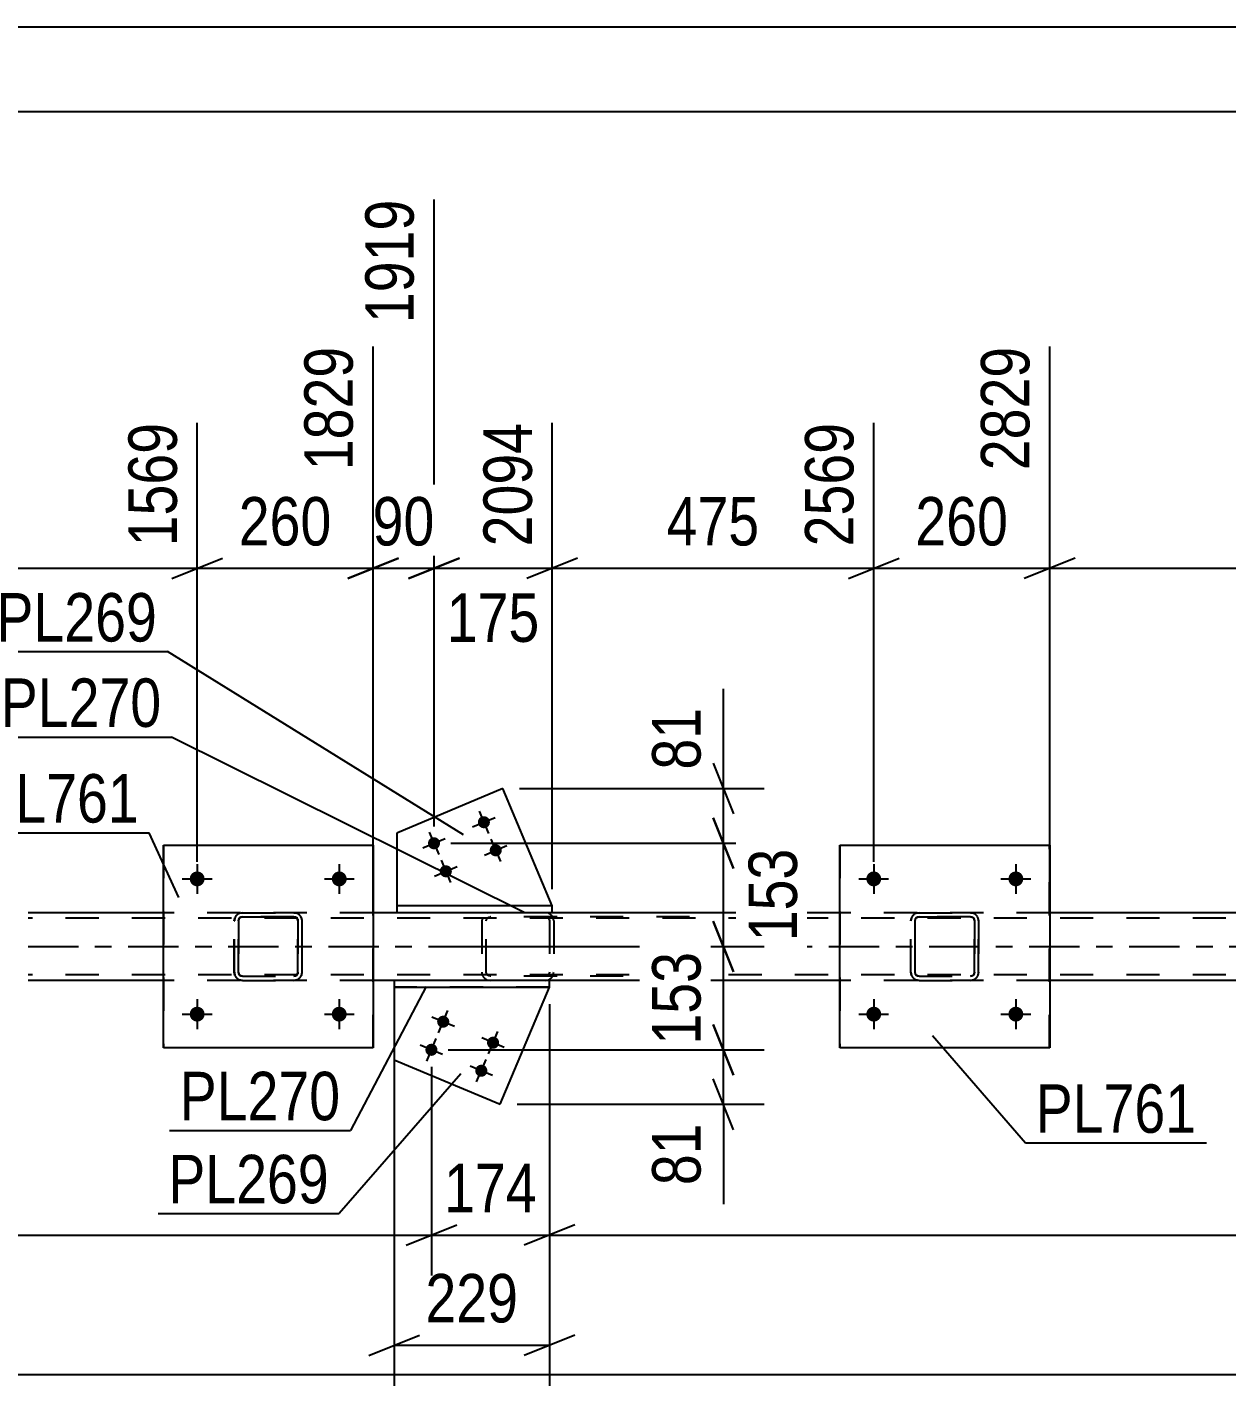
# Model space of a CAD drawing. Header units: millimetres. Extents: x 0 to 841, y 0 to 594.
# Drawn here: x 113.8 to 184.8, y 513.6 to 594 of the extents above; entities that cross this region are included whole.
import ezdxf

# ---------------------------------------------------------------- set-up
doc = ezdxf.new("R2010")
doc.units = ezdxf.units.MM
doc.linetypes.add('DXK_LINE_DOT2', pattern=[3.9198, 1.9599, -1.9599])
doc.linetypes.add('DXK_LINE_DOT3', pattern=[5.9187, 2.979, -0.9799, 0.9799, -0.9799])
doc.styles.add('Arial Narrow', font='ARIALN.TTF', dxfattribs={"height": 0.2})

# ---------------------------------------------------------------- blocks, each defined once
blk = doc.blocks.new('Unknown-317306913-1117')
at = {"color": 5, "linetype": 'Continuous'}
for p, q in [((841, 594), (0, 594)), ((836, 589), (5, 589))]:
    blk.add_line(p, q, dxfattribs=at)
blk = doc.blocks.new('Part-317306913-1441 - 1234')
at = {"color": 2, "linetype": 'Continuous'}
for p, q in [((161.883, 545.626), (161.882, 545.626)), ((161.883, 533.626), (161.883, 545.626)), ((161.883, 545.626), (174.283, 545.626)), ((174.283, 545.626), (174.283, 533.626)), ((161.882, 533.626), (161.883, 533.626)), ((174.283, 533.626), (161.883, 533.626))]:
    blk.add_line(p, q, dxfattribs=at)
at = {"color": 7, "linetype": 'DXK_LINE_DOT2'}
for p, q in [((161.882, 545.626), (161.882, 533.626)), ((161.883, 545.626), (161.882, 545.626)), ((174.282, 533.626), (174.282, 545.626)), ((161.883, 533.626), (161.882, 533.626))]:
    blk.add_line(p, q, dxfattribs=at)
blk = doc.blocks.new('Part-317306913-1436 - 1234')
at = {"color": 7, "linetype": 'DXK_LINE_DOT2'}
for p, q in [((166.374, 541.591), (166.558, 541.627)), ((166.562, 541.626), (166.379, 541.59)), ((166.562, 541.626), (166.558, 541.627)), ((166.558, 541.627), (169.598, 541.627)), ((166.562, 541.626), (169.602, 541.626)), ((169.598, 541.627), (169.602, 541.626)), ((169.598, 541.627), (169.781, 541.591)), ((169.786, 541.59), (169.602, 541.626)), ((166.078, 541.147), (166.114, 541.331)), ((166.078, 541.147), (166.082, 541.146)), ((166.078, 538.107), (166.078, 541.147)), ((166.119, 541.33), (166.082, 541.146)), ((166.082, 538.106), (166.082, 541.146)), ((166.336, 541.239), (166.318, 541.147)), ((166.322, 541.146), (166.318, 541.147)), ((166.318, 541.147), (166.318, 538.107)), ((166.322, 541.146), (166.341, 541.238)), ((166.322, 538.106), (166.322, 541.146)), ((166.388, 541.317), (166.336, 541.239)), ((166.341, 541.238), (166.393, 541.316)), ((166.466, 541.369), (166.388, 541.317)), ((166.393, 541.316), (166.471, 541.368)), ((166.558, 541.387), (166.466, 541.369)), ((166.471, 541.368), (166.562, 541.386)), ((166.558, 541.387), (166.562, 541.386)), ((169.598, 541.387), (166.558, 541.387)), ((166.562, 541.386), (169.602, 541.386)), ((169.602, 541.386), (169.598, 541.387)), ((169.69, 541.369), (169.598, 541.387)), ((169.602, 541.386), (169.694, 541.368)), ((169.69, 541.369), (169.694, 541.368)), ((169.767, 541.317), (169.69, 541.369)), ((169.694, 541.368), (169.772, 541.316)), ((169.819, 541.239), (169.767, 541.317)), ((169.772, 541.316), (169.824, 541.238)), ((169.838, 541.147), (169.819, 541.239)), ((169.824, 541.238), (169.842, 541.146)), ((169.842, 541.146), (169.838, 541.147)), ((169.838, 541.147), (169.838, 538.107)), ((169.842, 538.106), (169.842, 541.146)), ((170.041, 541.331), (170.078, 541.147)), ((170.082, 541.146), (170.046, 541.33)), ((170.082, 541.146), (170.078, 541.147)), ((170.078, 541.147), (170.078, 538.107)), ((170.082, 538.106), (170.082, 541.146)), ((166.082, 538.106), (166.078, 538.107)), ((166.114, 537.923), (166.078, 538.107)), ((166.082, 538.106), (166.119, 537.922)), ((166.318, 538.107), (166.322, 538.106)), ((166.318, 538.107), (166.336, 538.015)), ((166.341, 538.014), (166.322, 538.106)), ((166.336, 538.015), (166.388, 537.937)), ((166.393, 537.936), (166.341, 538.014)), ((166.374, 537.664), (166.379, 537.663)), ((166.558, 537.627), (166.374, 537.664)), ((166.379, 537.663), (166.562, 537.626)), ((166.388, 537.937), (166.466, 537.885)), ((166.471, 537.884), (166.393, 537.936)), ((166.466, 537.885), (166.558, 537.867)), ((166.562, 537.866), (166.471, 537.884)), ((166.562, 537.866), (166.558, 537.867)), ((166.558, 537.867), (169.598, 537.867)), ((166.562, 537.626), (166.558, 537.627)), ((166.558, 537.627), (169.598, 537.627)), ((166.562, 537.866), (169.602, 537.866)), ((166.562, 537.626), (169.602, 537.626)), ((169.598, 537.867), (169.69, 537.885)), ((169.598, 537.867), (169.602, 537.866)), ((169.781, 537.664), (169.598, 537.627)), ((169.598, 537.627), (169.602, 537.626)), ((169.694, 537.884), (169.602, 537.866)), ((169.602, 537.626), (169.786, 537.663)), ((169.69, 537.885), (169.767, 537.937)), ((169.772, 537.936), (169.694, 537.884)), ((169.767, 537.937), (169.819, 538.015)), ((169.824, 538.014), (169.772, 537.936)), ((169.819, 538.015), (169.838, 538.107)), ((169.842, 538.106), (169.824, 538.014)), ((169.838, 538.107), (169.842, 538.106)), ((170.078, 538.107), (170.041, 537.923)), ((170.046, 537.922), (170.082, 538.106)), ((170.078, 538.107), (170.082, 538.106))]:
    blk.add_line(p, q, dxfattribs=at)
at = {"color": 7, "linetype": 'DXK_LINE_DOT3'}
blk.add_line((168.086, 539.625), (168.075, 539.628), dxfattribs=at)
at = {"color": 7, "linetype": 'DXK_LINE_DOT2'}
for centre, start, end in [((166.558, 541.147), 112.5, 157.5), ((166.562, 541.146), 112.5, 157.5), ((169.598, 541.147), 22.5, 67.49999), ((169.602, 541.146), 22.5, 67.49999), ((166.558, 538.107), 202.5, 247.49999), ((166.562, 538.106), 202.5, 247.49999), ((169.598, 538.107), 292.5, 337.5), ((169.602, 538.106), 292.5, 337.5)]:
    blk.add_arc(centre, 0.48, start, end, dxfattribs=at)
blk = doc.blocks.new('Part-317306913-1435 - 1234')
at = {"color": 2, "linetype": 'Continuous'}
for p, q in [((135.68, 542.027), (135.68, 541.627)), ((144.87, 542.027), (135.68, 542.027)), ((144.87, 541.627), (135.68, 541.627)), ((144.87, 541.627), (144.87, 542.027))]:
    blk.add_line(p, q, dxfattribs=at)
blk = doc.blocks.new('Part-317306913-1419 - 1234')
at = {"color": 2, "linetype": 'Continuous'}
for p, q in [((135.528, 537.627), (135.528, 537.227)), ((144.704, 537.627), (135.528, 537.627)), ((144.704, 537.227), (144.704, 537.627)), ((135.528, 537.227), (144.704, 537.227))]:
    blk.add_line(p, q, dxfattribs=at)
blk = doc.blocks.new('Part-317306913-1424 - 1234')
at = {"color": 7, "linetype": 'DXK_LINE_DOT2'}
for p, q in [((141.218, 541.627), (141.022, 541.591)), ((152.994, 541.627), (141.218, 541.627)), ((144.648, 541.591), (144.453, 541.627)), ((140.741, 541.307), (140.707, 541.147)), ((140.707, 541.147), (140.707, 538.107)), ((140.746, 541.331), (140.741, 541.307)), ((140.962, 541.147), (140.982, 541.239)), ((140.962, 538.107), (140.962, 541.147)), ((140.982, 541.239), (141.037, 541.317)), ((141.037, 541.317), (141.12, 541.369)), ((141.12, 541.369), (141.218, 541.387)), ((152.994, 541.387), (141.218, 541.387)), ((144.453, 541.387), (144.551, 541.369)), ((144.551, 541.369), (144.634, 541.317)), ((144.634, 541.317), (144.689, 541.239)), ((144.689, 541.239), (144.708, 541.147)), ((144.708, 541.147), (144.708, 538.107)), ((144.93, 541.307), (144.925, 541.331)), ((144.964, 541.147), (144.93, 541.307)), ((144.964, 541.147), (144.964, 538.107)), ((140.707, 538.107), (140.714, 538.074)), ((140.714, 538.074), (140.736, 537.971)), ((140.736, 537.971), (140.746, 537.923)), ((140.982, 538.015), (140.962, 538.107)), ((141.037, 537.937), (140.982, 538.015)), ((141.022, 537.664), (141.218, 537.627)), ((141.12, 537.885), (141.037, 537.937)), ((141.218, 537.867), (141.12, 537.885)), ((152.994, 537.867), (141.218, 537.867)), ((152.994, 537.627), (141.218, 537.627)), ((144.551, 537.885), (144.453, 537.867)), ((144.453, 537.627), (144.648, 537.664)), ((144.634, 537.937), (144.551, 537.885)), ((144.689, 538.015), (144.634, 537.937)), ((144.708, 538.107), (144.689, 538.015)), ((144.925, 537.923), (144.935, 537.971)), ((144.935, 537.971), (144.957, 538.074)), ((144.957, 538.074), (144.964, 538.107))]:
    blk.add_line(p, q, dxfattribs=at)
for centre, start, end in [((144.472, 541.126), 24.31996, 69.24168), ((141.198, 538.128), 204.31996, 249.24168), ((144.472, 538.128), 290.75832, 335.68004)]:
    blk.add_arc(centre, 0.496, start, end, dxfattribs=at)
blk = doc.blocks.new('Part-317306913-1442 - 1234')
at = {"color": 7, "linetype": 'DXK_LINE_DOT2'}
for p, q in [((126.372, 541.591), (126.555, 541.627)), ((126.56, 541.626), (126.376, 541.59)), ((126.56, 541.626), (126.555, 541.627)), ((126.555, 541.627), (129.595, 541.627)), ((126.56, 541.626), (129.6, 541.626)), ((129.595, 541.627), (129.6, 541.626)), ((129.595, 541.627), (129.779, 541.591)), ((129.784, 541.59), (129.6, 541.626)), ((126.075, 541.147), (126.112, 541.331)), ((126.075, 541.147), (126.08, 541.146)), ((126.075, 538.107), (126.075, 541.147)), ((126.116, 541.33), (126.08, 541.146)), ((126.08, 538.106), (126.08, 541.146)), ((126.334, 541.239), (126.315, 541.147)), ((126.32, 541.146), (126.315, 541.147)), ((126.315, 541.147), (126.315, 538.107)), ((126.32, 541.146), (126.338, 541.238)), ((126.32, 538.106), (126.32, 541.146)), ((126.386, 541.317), (126.334, 541.239)), ((126.338, 541.238), (126.39, 541.316)), ((126.463, 541.369), (126.386, 541.317)), ((126.39, 541.316), (126.468, 541.368)), ((126.555, 541.387), (126.463, 541.369)), ((126.468, 541.368), (126.56, 541.386)), ((126.555, 541.387), (126.56, 541.386)), ((129.595, 541.387), (126.555, 541.387)), ((126.56, 541.386), (129.6, 541.386)), ((129.6, 541.386), (129.595, 541.387)), ((129.687, 541.369), (129.595, 541.387)), ((129.6, 541.386), (129.692, 541.368)), ((129.687, 541.369), (129.692, 541.368)), ((129.765, 541.317), (129.687, 541.369)), ((129.692, 541.368), (129.77, 541.316)), ((129.817, 541.239), (129.765, 541.317)), ((129.77, 541.316), (129.822, 541.238)), ((129.835, 541.147), (129.817, 541.239)), ((129.822, 541.238), (129.84, 541.146)), ((129.84, 541.146), (129.835, 541.147)), ((129.835, 541.147), (129.835, 538.107)), ((129.84, 538.106), (129.84, 541.146)), ((130.039, 541.331), (130.075, 541.147)), ((130.08, 541.146), (130.043, 541.33)), ((130.08, 541.146), (130.075, 541.147)), ((130.075, 541.147), (130.075, 538.107)), ((130.08, 538.106), (130.08, 541.146)), ((126.08, 538.106), (126.075, 538.107)), ((126.112, 537.923), (126.075, 538.107)), ((126.08, 538.106), (126.116, 537.922)), ((126.315, 538.107), (126.32, 538.106)), ((126.315, 538.107), (126.334, 538.015)), ((126.338, 538.014), (126.32, 538.106)), ((126.334, 538.015), (126.386, 537.937)), ((126.39, 537.936), (126.338, 538.014)), ((126.372, 537.664), (126.376, 537.663)), ((126.555, 537.627), (126.372, 537.664)), ((126.376, 537.663), (126.56, 537.626)), ((126.386, 537.937), (126.463, 537.885)), ((126.468, 537.884), (126.39, 537.936)), ((126.463, 537.885), (126.555, 537.867)), ((126.56, 537.866), (126.468, 537.884)), ((126.56, 537.866), (126.555, 537.867)), ((126.555, 537.867), (129.595, 537.867)), ((126.56, 537.626), (126.555, 537.627)), ((126.555, 537.627), (129.595, 537.627)), ((126.56, 537.866), (129.6, 537.866)), ((126.56, 537.626), (129.6, 537.626)), ((129.595, 537.867), (129.687, 537.885)), ((129.595, 537.867), (129.6, 537.866)), ((129.779, 537.664), (129.595, 537.627)), ((129.595, 537.627), (129.6, 537.626)), ((129.692, 537.884), (129.6, 537.866)), ((129.6, 537.626), (129.784, 537.663)), ((129.687, 537.885), (129.765, 537.937)), ((129.77, 537.936), (129.692, 537.884)), ((129.765, 537.937), (129.817, 538.015)), ((129.822, 538.014), (129.77, 537.936)), ((129.817, 538.015), (129.835, 538.107)), ((129.84, 538.106), (129.822, 538.014)), ((129.835, 538.107), (129.84, 538.106)), ((130.075, 538.107), (130.039, 537.923)), ((130.043, 537.922), (130.08, 538.106)), ((130.075, 538.107), (130.08, 538.106))]:
    blk.add_line(p, q, dxfattribs=at)
at = {"color": 7, "linetype": 'DXK_LINE_DOT3'}
blk.add_line((128.083, 539.625), (128.072, 539.628), dxfattribs=at)
at = {"color": 7, "linetype": 'DXK_LINE_DOT2'}
for centre, start, end in [((126.555, 541.147), 112.5, 157.5), ((126.56, 541.146), 112.5, 157.5), ((129.595, 541.147), 22.5, 67.49999), ((129.6, 541.146), 22.5, 67.49999), ((126.555, 538.107), 202.5, 247.49999), ((126.56, 538.106), 202.5, 247.49999), ((129.595, 538.107), 292.5, 337.5), ((129.6, 538.106), 292.5, 337.5)]:
    blk.add_arc(centre, 0.48, start, end, dxfattribs=at)
blk = doc.blocks.new('Part-317306913-1447 - 1234')
at = {"color": 2, "linetype": 'Continuous'}
for p, q in [((121.88, 533.626), (121.88, 545.626)), ((121.88, 545.626), (121.88, 545.626)), ((121.88, 545.626), (134.28, 545.626)), ((134.28, 545.626), (134.28, 533.626)), ((121.88, 533.626), (121.88, 533.626)), ((134.28, 533.626), (121.88, 533.626))]:
    blk.add_line(p, q, dxfattribs=at)
at = {"color": 7, "linetype": 'DXK_LINE_DOT2'}
for p, q in [((121.88, 545.626), (121.88, 533.626)), ((121.88, 545.626), (121.88, 545.626)), ((134.28, 533.626), (134.28, 545.626)), ((121.88, 533.626), (121.88, 533.626))]:
    blk.add_line(p, q, dxfattribs=at)
blk = doc.blocks.new('Part-317306913-1468 - 1234')
at = {"color": 2, "linetype": 'Continuous'}
for p, q in [((121.88, 541.627), (113.88, 541.627)), ((135.68, 541.627), (134.28, 541.627)), ((161.883, 541.627), (144.87, 541.627)), ((201.882, 541.627), (174.283, 541.627)), ((121.88, 537.627), (113.88, 537.627)), ((135.528, 537.627), (134.28, 537.627)), ((161.883, 537.627), (144.704, 537.627)), ((201.882, 537.627), (174.283, 537.627))]:
    blk.add_line(p, q, dxfattribs=at)
at = {"color": 7, "linetype": 'DXK_LINE_DOT2'}
for p, q in [((134.28, 541.627), (121.88, 541.627)), ((144.87, 541.627), (135.68, 541.627)), ((174.283, 541.627), (161.883, 541.627)), ((709.954, 541.307), (113.88, 541.307)), ((709.954, 537.947), (113.88, 537.947)), ((134.28, 537.627), (121.88, 537.627)), ((144.704, 537.627), (135.528, 537.627)), ((174.283, 537.627), (161.883, 537.627))]:
    blk.add_line(p, q, dxfattribs=at)
at = {"color": 7, "linetype": 'DXK_LINE_DOT3'}
blk.add_line((113.88, 539.627), (709.954, 539.627), dxfattribs=at)
blk = doc.blocks.new('Bolt-317306913-1508 - 1234')
at = {"linetype": 'Continuous'}
for points in [[(138.093, 535.318, -1), (138.757, 535.04, -1)], [(137.397, 533.658, -1), (138.061, 533.38, -1)], [(141.044, 534.082, -1), (141.708, 533.803, -1)], [(140.348, 532.421, -1), (141.012, 532.143, -1)]]:
    blk.add_hatch(color=1, dxfattribs=at).paths.add_polyline_path(points)
at = {"color": 1, "linetype": 'Continuous'}
for p, q in [((139.089, 534.901), (137.761, 535.457)), ((138.147, 534.515), (138.703, 535.843)), ((141.098, 533.278), (141.654, 534.606)), ((138.393, 533.241), (137.065, 533.797)), ((137.451, 532.855), (138.007, 534.183)), ((142.04, 533.664), (140.712, 534.221)), ((140.402, 531.618), (140.959, 532.946)), ((141.344, 532.004), (140.016, 532.561))]:
    blk.add_line(p, q, dxfattribs=at)
blk = doc.blocks.new('Bolt-317306913-1509 - 1234')
at = {"linetype": 'Continuous'}
for points in [[(141.163, 547.117, -1), (140.5, 546.838, -1)], [(138.214, 545.875, -1), (137.551, 545.595, -1)], [(141.862, 545.459, -1), (141.199, 545.179, -1)], [(138.913, 544.216, -1), (138.25, 543.937, -1)]]:
    blk.add_hatch(color=1, dxfattribs=at).paths.add_polyline_path(points)
at = {"color": 1, "linetype": 'Continuous'}
for p, q in [((140.168, 546.698), (141.495, 547.257)), ((140.552, 547.641), (141.111, 546.314)), ((137.219, 545.456), (138.546, 546.015)), ((137.603, 546.399), (138.162, 545.072)), ((141.251, 545.982), (141.81, 544.655)), ((140.867, 545.039), (142.194, 545.598)), ((137.918, 543.797), (139.245, 544.356)), ((138.302, 544.74), (138.861, 543.413))]:
    blk.add_line(p, q, dxfattribs=at)
blk = doc.blocks.new('Bolt-317306913-1510 - 1234')
at = {"linetype": 'Continuous'}
for points in [[(163.443, 535.627), (163.452, 535.718), (163.481, 535.806), (163.527, 535.885), (163.588, 535.954), (163.663, 536.008), (163.747, 536.045), (163.837, 536.064), (163.929, 536.064), (164.018, 536.045), (164.103, 536.008), (164.177, 535.954), (164.238, 535.885), (164.284, 535.806), (164.313, 535.718), (164.323, 535.627), (164.313, 535.535), (164.284, 535.448), (164.238, 535.368), (164.177, 535.3), (164.102, 535.246), (164.018, 535.208), (163.928, 535.189), (163.837, 535.189), (163.747, 535.208), (163.662, 535.246), (163.588, 535.3), (163.527, 535.368), (163.481, 535.448), (163.452, 535.535)], [(171.843, 535.627), (171.852, 535.718), (171.881, 535.806), (171.927, 535.885), (171.988, 535.954), (172.063, 536.008), (172.147, 536.045), (172.237, 536.064), (172.329, 536.064), (172.418, 536.045), (172.503, 536.008), (172.577, 535.954), (172.638, 535.885), (172.684, 535.806), (172.713, 535.718), (172.723, 535.627), (172.713, 535.535), (172.684, 535.448), (172.638, 535.368), (172.577, 535.3), (172.502, 535.246), (172.418, 535.208), (172.328, 535.189), (172.237, 535.189), (172.147, 535.208), (172.062, 535.246), (171.988, 535.3), (171.927, 535.368), (171.881, 535.448), (171.852, 535.535)]]:
    blk.add_hatch(color=1, dxfattribs=at).paths.add_polyline_path(points)
at = {"color": 1, "linetype": 'Continuous'}
for p, q in [((163.883, 536.507), (163.883, 534.747)), ((172.283, 536.507), (172.283, 534.747)), ((163.003, 535.627), (164.763, 535.627)), ((171.403, 535.627), (173.163, 535.627))]:
    blk.add_line(p, q, dxfattribs=at)
blk = doc.blocks.new('Bolt-317306913-1511 - 1234')
at = {"linetype": 'Continuous'}
for points in [[(163.443, 543.627), (163.452, 543.718), (163.481, 543.806), (163.527, 543.885), (163.588, 543.954), (163.663, 544.008), (163.747, 544.045), (163.837, 544.064), (163.929, 544.064), (164.018, 544.045), (164.103, 544.008), (164.177, 543.954), (164.238, 543.885), (164.284, 543.806), (164.313, 543.718), (164.323, 543.627), (164.313, 543.535), (164.284, 543.448), (164.238, 543.368), (164.177, 543.3), (164.102, 543.246), (164.018, 543.208), (163.928, 543.189), (163.837, 543.189), (163.747, 543.208), (163.662, 543.246), (163.588, 543.3), (163.527, 543.368), (163.481, 543.448), (163.452, 543.535)], [(171.843, 543.627), (171.852, 543.718), (171.881, 543.806), (171.927, 543.885), (171.988, 543.954), (172.063, 544.008), (172.147, 544.045), (172.237, 544.064), (172.329, 544.064), (172.418, 544.045), (172.503, 544.008), (172.577, 543.954), (172.638, 543.885), (172.684, 543.806), (172.713, 543.718), (172.723, 543.627), (172.713, 543.535), (172.684, 543.448), (172.638, 543.368), (172.577, 543.3), (172.502, 543.246), (172.418, 543.208), (172.328, 543.189), (172.237, 543.189), (172.147, 543.208), (172.062, 543.246), (171.988, 543.3), (171.927, 543.368), (171.881, 543.448), (171.852, 543.535)]]:
    blk.add_hatch(color=1, dxfattribs=at).paths.add_polyline_path(points)
at = {"color": 1, "linetype": 'Continuous'}
for p, q in [((163.883, 544.507), (163.883, 542.747)), ((172.283, 544.507), (172.283, 542.747)), ((163.003, 543.627), (164.763, 543.627)), ((171.403, 543.627), (173.163, 543.627))]:
    blk.add_line(p, q, dxfattribs=at)
blk = doc.blocks.new('Bolt-317306913-1512 - 1234')
at = {"linetype": 'Continuous'}
for points in [[(123.44, 535.627), (123.45, 535.718), (123.478, 535.806), (123.524, 535.885), (123.586, 535.954), (123.66, 536.008), (123.744, 536.045), (123.834, 536.064), (123.926, 536.064), (124.016, 536.045), (124.1, 536.008), (124.174, 535.954), (124.236, 535.885), (124.282, 535.806), (124.31, 535.718), (124.32, 535.627), (124.31, 535.535), (124.282, 535.448), (124.236, 535.368), (124.174, 535.3), (124.1, 535.246), (124.016, 535.208), (123.926, 535.189), (123.834, 535.189), (123.744, 535.208), (123.66, 535.246), (123.586, 535.3), (123.524, 535.368), (123.478, 535.448), (123.45, 535.535)], [(131.84, 535.627), (131.85, 535.718), (131.878, 535.806), (131.924, 535.885), (131.986, 535.954), (132.06, 536.008), (132.144, 536.045), (132.234, 536.064), (132.326, 536.064), (132.416, 536.045), (132.5, 536.008), (132.574, 535.954), (132.636, 535.885), (132.682, 535.806), (132.71, 535.718), (132.72, 535.627), (132.71, 535.535), (132.682, 535.448), (132.636, 535.368), (132.574, 535.3), (132.5, 535.246), (132.416, 535.208), (132.326, 535.189), (132.234, 535.189), (132.144, 535.208), (132.06, 535.246), (131.986, 535.3), (131.924, 535.368), (131.878, 535.448), (131.85, 535.535)]]:
    blk.add_hatch(color=1, dxfattribs=at).paths.add_polyline_path(points)
at = {"color": 1, "linetype": 'Continuous'}
for p, q in [((123.88, 536.507), (123.88, 534.747)), ((132.28, 536.507), (132.28, 534.747)), ((123, 535.627), (124.76, 535.627)), ((131.4, 535.627), (133.16, 535.627))]:
    blk.add_line(p, q, dxfattribs=at)
blk = doc.blocks.new('Bolt-317306913-1513 - 1234')
at = {"linetype": 'Continuous'}
for points in [[(123.44, 543.627), (123.45, 543.718), (123.478, 543.806), (123.524, 543.885), (123.586, 543.954), (123.66, 544.008), (123.744, 544.045), (123.834, 544.064), (123.926, 544.064), (124.016, 544.045), (124.1, 544.008), (124.174, 543.954), (124.236, 543.885), (124.282, 543.806), (124.31, 543.718), (124.32, 543.627), (124.31, 543.535), (124.282, 543.448), (124.236, 543.368), (124.174, 543.3), (124.1, 543.246), (124.016, 543.208), (123.926, 543.189), (123.834, 543.189), (123.744, 543.208), (123.66, 543.246), (123.586, 543.3), (123.524, 543.368), (123.478, 543.448), (123.45, 543.535)], [(131.84, 543.627), (131.85, 543.718), (131.878, 543.806), (131.924, 543.885), (131.986, 543.954), (132.06, 544.008), (132.144, 544.045), (132.234, 544.064), (132.326, 544.064), (132.416, 544.045), (132.5, 544.008), (132.574, 543.954), (132.636, 543.885), (132.682, 543.806), (132.71, 543.718), (132.72, 543.627), (132.71, 543.535), (132.682, 543.448), (132.636, 543.368), (132.574, 543.3), (132.5, 543.246), (132.416, 543.208), (132.326, 543.189), (132.234, 543.189), (132.144, 543.208), (132.06, 543.246), (131.986, 543.3), (131.924, 543.368), (131.878, 543.448), (131.85, 543.535)]]:
    blk.add_hatch(color=1, dxfattribs=at).paths.add_polyline_path(points)
at = {"color": 1, "linetype": 'Continuous'}
for p, q in [((123.88, 544.507), (123.88, 542.747)), ((132.28, 544.507), (132.28, 542.747)), ((123, 543.627), (124.76, 543.627)), ((131.4, 543.627), (133.16, 543.627))]:
    blk.add_line(p, q, dxfattribs=at)
blk = doc.blocks.new('Part-317306913-1522 - 1234')
at = {"color": 2, "linetype": 'Continuous'}
for p, q in [((141.947, 548.967), (135.68, 546.327)), ((144.87, 542.027), (141.947, 548.967)), ((135.68, 546.327), (135.68, 542.027))]:
    blk.add_line(p, q, dxfattribs=at)
at = {"color": 7, "linetype": 'DXK_LINE_DOT2'}
blk.add_line((144.87, 542.027), (135.68, 542.027), dxfattribs=at)
blk = doc.blocks.new('Part-317306913-1524 - 1234')
at = {"color": 2, "linetype": 'Continuous'}
for p, q in [((135.528, 537.227), (135.528, 532.924)), ((141.799, 530.295), (144.704, 537.227)), ((135.528, 532.924), (141.799, 530.295))]:
    blk.add_line(p, q, dxfattribs=at)
at = {"color": 7, "linetype": 'DXK_LINE_DOT2'}
blk.add_line((144.704, 537.227), (135.528, 537.227), dxfattribs=at)
blk = doc.blocks.new('StraightDimension-317306913-13781 - 1234')
at = {"color": 7, "linetype": 'Continuous'}
for p, q in [((135.528, 536.227), (135.528, 513.646)), ((144.704, 536.227), (144.704, 513.646)), ((134.028, 515.446), (137.028, 516.646)), ((135.528, 516.046), (144.704, 516.046)), ((146.204, 516.646), (143.204, 515.446))]:
    blk.add_line(p, q, dxfattribs=at)
at = {"color": 0}
blk.add_wipeout([(143.458, 516.796), (143.458, 520.996), (136.774, 520.996), (136.774, 516.796)], dxfattribs=at)
at = {"color": 3, "style": 'Arial Narrow'}
blk.add_text('229', height=2.8633, dxfattribs=at).set_placement((137.374, 517.396))
blk = doc.blocks.new('StraightDimension-317306913-13723 - 1234')
at = {"color": 7, "linetype": 'Continuous'}
for p, q in [((144.704, 536.227), (144.704, 520.163)), ((137.729, 532.519), (137.729, 520.163)), ((136.229, 521.963), (139.229, 523.163)), ((146.204, 523.163), (143.204, 521.963)), ((137.729, 522.563), (144.704, 522.563))]:
    blk.add_line(p, q, dxfattribs=at)
at = {"color": 0}
blk.add_wipeout([(144.559, 523.313), (144.559, 527.513), (137.875, 527.513), (137.875, 523.313)], dxfattribs=at)
at = {"color": 3, "style": 'Arial Narrow'}
blk.add_text('174', height=2.8633, dxfattribs=at).set_placement((138.475, 523.913))
blk = doc.blocks.new('StraightDimension-317306913-13724 - 1234')
at = {"color": 7, "linetype": 'Continuous'}
for p, q in [((76.76, 536.627), (76.76, 520.163)), ((137.729, 532.519), (137.729, 520.163)), ((78.26, 523.163), (75.26, 521.963)), ((136.229, 521.963), (139.229, 523.163)), ((76.76, 522.563), (137.729, 522.563))]:
    blk.add_line(p, q, dxfattribs=at)
at = {"color": 0}
blk.add_wipeout([(111.501, 523.313), (111.501, 527.513), (102.988, 527.513), (102.988, 523.313)], dxfattribs=at)
at = {"color": 3, "style": 'Arial Narrow'}
blk.add_text('1915', height=2.8633, dxfattribs=at).set_placement((103.588, 523.913))
blk = doc.blocks.new('StraightDimension-317306913-2066 - 1234')
at = {"color": 7, "linetype": 'Continuous'}
blk.add_line((76.76, 514.317), (709.954, 514.317), dxfattribs=at)
blk = doc.blocks.new('StraightDimension-317306913-13722 - 1234')
at = {"color": 7, "linetype": 'Continuous'}
for p, q in [((144.704, 536.227), (144.704, 520.163)), ((146.204, 523.163), (143.204, 521.963)), ((144.704, 522.563), (709.954, 522.563))]:
    blk.add_line(p, q, dxfattribs=at)
blk = doc.blocks.new('StraightDimension-317306913-21040 - 1234')
at = {"color": 7, "linetype": 'Continuous'}
for p, q in [((174.283, 542.627), (174.283, 575.109)), ((203.883, 544.627), (203.883, 570.609)), ((175.783, 562.596), (172.783, 561.396)), ((202.383, 561.396), (205.383, 562.596)), ((174.283, 561.996), (203.883, 561.996))]:
    blk.add_line(p, q, dxfattribs=at)
at = {"color": 0}
blk.add_wipeout([(192.425, 562.746), (192.425, 566.946), (185.74, 566.946), (185.74, 562.746)], dxfattribs=at)
at = {"color": 3, "style": 'Arial Narrow'}
blk.add_text('740', height=2.8633, dxfattribs=at).set_placement((186.34, 563.346))
at = {"color": 0, "linetype": 'Continuous'}
blk.add_wipeout([(203.283, 571.209), (199.083, 571.209), (199.083, 562.696), (203.283, 562.696)], dxfattribs=at)
at = {"color": 3, "linetype": 'Continuous', "style": 'Arial Narrow'}
blk.add_text('3569', height=2.8633, rotation=90.00021, dxfattribs=at).set_placement((202.683, 563.296))
blk = doc.blocks.new('StraightDimension-317306913-21041 - 1234')
at = {"color": 7, "linetype": 'Continuous'}
for p, q in [((174.283, 542.627), (174.283, 575.109)), ((163.883, 544.627), (163.883, 570.609)), ((162.383, 561.396), (165.383, 562.596)), ((175.783, 562.596), (172.783, 561.396)), ((163.883, 561.996), (174.283, 561.996))]:
    blk.add_line(p, q, dxfattribs=at)
at = {"color": 0}
blk.add_wipeout([(172.425, 562.746), (172.425, 566.946), (165.741, 566.946), (165.741, 562.746)], dxfattribs=at)
at = {"color": 3, "style": 'Arial Narrow'}
blk.add_text('260', height=2.8633, dxfattribs=at).set_placement((166.341, 563.346))
at = {"color": 0, "linetype": 'Continuous'}
blk.add_wipeout([(173.682, 575.709), (169.482, 575.709), (169.483, 567.196), (173.683, 567.196)], dxfattribs=at)
at = {"color": 3, "linetype": 'Continuous', "style": 'Arial Narrow'}
blk.add_text('2829', height=2.8633, rotation=90.00021, dxfattribs=at).set_placement((173.083, 567.796))
blk = doc.blocks.new('StraightDimension-317306913-21042 - 1234')
at = {"color": 7, "linetype": 'Continuous'}
for p, q in [((144.87, 543.027), (144.87, 570.609)), ((163.883, 544.627), (163.883, 570.609)), ((146.37, 562.596), (143.37, 561.396)), ((162.383, 561.396), (165.383, 562.596)), ((144.87, 561.996), (163.883, 561.996))]:
    blk.add_line(p, q, dxfattribs=at)
at = {"color": 0}
blk.add_wipeout([(157.719, 562.746), (157.719, 566.946), (151.034, 566.946), (151.034, 562.746)], dxfattribs=at)
at = {"color": 3, "style": 'Arial Narrow'}
blk.add_text('475', height=2.8633, dxfattribs=at).set_placement((151.634, 563.346))
at = {"color": 0, "linetype": 'Continuous'}
blk.add_wipeout([(163.283, 571.209), (159.083, 571.209), (159.083, 562.696), (163.283, 562.696)], dxfattribs=at)
at = {"color": 3, "linetype": 'Continuous', "style": 'Arial Narrow'}
blk.add_text('2569', height=2.8633, rotation=90.00021, dxfattribs=at).set_placement((162.683, 563.296))
blk = doc.blocks.new('StraightDimension-317306913-21043 - 1234')
at = {"color": 7, "linetype": 'Continuous'}
for p, q in [((137.883, 546.735), (137.883, 583.809)), ((144.87, 543.027), (144.87, 570.609)), ((136.383, 561.396), (139.383, 562.596)), ((146.37, 562.596), (143.37, 561.396)), ((137.883, 561.996), (144.87, 561.996))]:
    blk.add_line(p, q, dxfattribs=at)
at = {"color": 0, "linetype": 'Continuous'}
blk.add_wipeout([(144.27, 571.209), (140.07, 571.209), (140.07, 562.696), (144.27, 562.696)], dxfattribs=at)
at = {"color": 0}
blk.add_wipeout([(144.719, 557.046), (144.719, 561.246), (138.034, 561.246), (138.034, 557.046)], dxfattribs=at)
at = {"color": 3, "linetype": 'Continuous', "style": 'Arial Narrow'}
blk.add_text('2094', height=2.8633, rotation=90.00021, dxfattribs=at).set_placement((143.67, 563.296))
at = {"color": 3, "style": 'Arial Narrow'}
blk.add_text('175', height=2.8633, dxfattribs=at).set_placement((138.634, 557.646))
blk = doc.blocks.new('StraightDimension-317306913-21044 - 1234')
at = {"color": 7, "linetype": 'Continuous'}
for p, q in [((137.883, 546.735), (137.883, 583.809)), ((134.28, 542.627), (134.28, 575.109)), ((132.78, 561.396), (135.78, 562.596)), ((139.383, 562.596), (136.383, 561.396)), ((134.28, 561.996), (137.883, 561.996))]:
    blk.add_line(p, q, dxfattribs=at)
at = {"color": 0, "linetype": 'Continuous'}
blk.add_wipeout([(137.283, 584.409), (133.083, 584.409), (133.083, 575.896), (137.283, 575.896)], dxfattribs=at)
at = {"color": 3, "linetype": 'Continuous', "style": 'Arial Narrow'}
blk.add_text('1919', height=2.8633, rotation=90.00021, dxfattribs=at).set_placement((136.683, 576.496))
at = {"color": 0}
blk.add_wipeout([(138.509, 562.746), (138.509, 566.946), (133.653, 566.946), (133.653, 562.746)], dxfattribs=at)
at = {"color": 3, "style": 'Arial Narrow'}
blk.add_text('90', height=2.8633, dxfattribs=at).set_placement((134.253, 563.346))
blk = doc.blocks.new('StraightDimension-317306913-21045 - 1234')
at = {"color": 7, "linetype": 'Continuous'}
for p, q in [((134.28, 542.627), (134.28, 575.109)), ((123.88, 544.627), (123.88, 570.609)), ((122.38, 561.396), (125.38, 562.596)), ((135.78, 562.596), (132.78, 561.396)), ((123.88, 561.996), (134.28, 561.996))]:
    blk.add_line(p, q, dxfattribs=at)
at = {"color": 0}
blk.add_wipeout([(132.422, 562.746), (132.422, 566.946), (125.738, 566.946), (125.738, 562.746)], dxfattribs=at)
at = {"color": 3, "style": 'Arial Narrow'}
blk.add_text('260', height=2.8633, dxfattribs=at).set_placement((126.338, 563.346))
at = {"color": 0, "linetype": 'Continuous'}
blk.add_wipeout([(133.68, 575.709), (129.48, 575.709), (129.48, 567.196), (133.68, 567.196)], dxfattribs=at)
at = {"color": 3, "linetype": 'Continuous', "style": 'Arial Narrow'}
blk.add_text('1829', height=2.8633, rotation=90.00021, dxfattribs=at).set_placement((133.08, 567.796))
blk = doc.blocks.new('StraightDimension-317306913-21046 - 1234')
at = {"color": 7, "linetype": 'Continuous'}
for p, q in [((123.88, 544.627), (123.88, 570.609)), ((95.38, 544.627), (95.38, 568.781)), ((96.88, 562.596), (93.88, 561.396)), ((122.38, 561.396), (125.38, 562.596)), ((95.38, 561.996), (123.88, 561.996))]:
    blk.add_line(p, q, dxfattribs=at)
at = {"color": 0}
blk.add_wipeout([(113.886, 562.746), (113.886, 566.946), (105.374, 566.946), (105.374, 562.746)], dxfattribs=at)
at = {"color": 3, "style": 'Arial Narrow'}
blk.add_text('1000', height=2.8633, dxfattribs=at).set_placement((105.974, 563.346))
at = {"color": 0, "linetype": 'Continuous'}
blk.add_wipeout([(123.28, 571.209), (119.08, 571.209), (119.08, 562.696), (123.28, 562.696)], dxfattribs=at)
at = {"color": 3, "linetype": 'Continuous', "style": 'Arial Narrow'}
blk.add_text('1569', height=2.8633, rotation=90.00021, dxfattribs=at).set_placement((122.68, 563.296))
blk = doc.blocks.new('StraightDimension-317306913-21634 - 1234')
at = {"color": 7, "linetype": 'Continuous'}
for p, q in [((154.993, 548.967), (154.993, 554.873)), ((154.993, 548.967), (154.993, 554.873)), ((154.393, 550.467), (155.593, 547.467)), ((142.947, 548.967), (157.393, 548.967)), ((154.993, 545.735), (154.993, 548.967)), ((155.593, 544.235), (154.393, 547.235)), ((138.883, 545.735), (157.393, 545.735))]:
    blk.add_line(p, q, dxfattribs=at)
at = {"color": 0}
blk.add_wipeout([(154.243, 554.348), (150.043, 554.348), (150.043, 549.492), (154.243, 549.492)], dxfattribs=at)
at = {"color": 3, "style": 'Arial Narrow'}
blk.add_text('81', height=2.8633, rotation=90.00021, dxfattribs=at).set_placement((153.643, 550.092))
blk = doc.blocks.new('StraightDimension-317306913-21635 - 1234')
at = {"color": 7, "linetype": 'Continuous'}
for p, q in [((154.393, 547.235), (155.593, 544.235)), ((138.883, 545.735), (157.843, 545.735)), ((154.993, 539.627), (154.993, 545.735)), ((155.593, 538.127), (154.393, 541.127)), ((138.729, 539.627), (157.843, 539.627))]:
    blk.add_line(p, q, dxfattribs=at)
at = {"color": 0}
blk.add_wipeout([(159.943, 546.023), (155.743, 546.023), (155.743, 539.339), (159.943, 539.339)], dxfattribs=at)
at = {"color": 3, "style": 'Arial Narrow'}
blk.add_text('153', height=2.8633, rotation=90.00021, dxfattribs=at).set_placement((159.343, 539.939))
blk = doc.blocks.new('StraightDimension-317306913-21636 - 1234')
at = {"color": 7, "linetype": 'Continuous'}
for p, q in [((154.393, 541.127), (155.593, 538.127)), ((138.729, 539.627), (157.393, 539.627)), ((154.993, 533.519), (154.993, 539.627)), ((155.593, 532.019), (154.393, 535.019)), ((138.729, 533.519), (157.393, 533.519))]:
    blk.add_line(p, q, dxfattribs=at)
at = {"color": 0}
blk.add_wipeout([(154.243, 539.915), (150.043, 539.915), (150.043, 533.231), (154.243, 533.231)], dxfattribs=at)
at = {"color": 3, "style": 'Arial Narrow'}
blk.add_text('153', height=2.8633, rotation=90.00021, dxfattribs=at).set_placement((153.643, 533.831))
blk = doc.blocks.new('StraightDimension-317306913-21637 - 1234')
at = {"color": 7, "linetype": 'Continuous'}
for p, q in [((154.393, 535.019), (155.593, 532.019)), ((138.729, 533.519), (157.393, 533.519)), ((154.993, 530.295), (154.993, 533.519)), ((155.593, 528.795), (154.393, 531.795)), ((142.799, 530.295), (157.393, 530.295)), ((154.993, 530.295), (154.993, 524.389)), ((154.993, 530.295), (154.993, 524.389))]:
    blk.add_line(p, q, dxfattribs=at)
at = {"color": 0}
blk.add_wipeout([(154.243, 529.77), (150.043, 529.77), (150.043, 524.914), (154.243, 524.914)], dxfattribs=at)
at = {"color": 3, "style": 'Arial Narrow'}
blk.add_text('81', height=2.8633, rotation=90.00021, dxfattribs=at).set_placement((153.643, 525.514))
blk = doc.blocks.new('Mark-317306913-1437 - 1234')
at = {"color": 30, "linetype": 'Continuous'}
for p, q in [((167.353, 534.356), (172.855, 528.011)), ((172.855, 528.011), (183.559, 528.011))]:
    blk.add_line(p, q, dxfattribs=at)
at = {"color": 0}
blk.add_wipeout([(182.959, 528.611), (182.959, 531.611), (173.455, 531.611), (173.455, 528.611)], dxfattribs=at)
blk.add_wipeout([(182.959, 528.611), (182.959, 531.611), (173.455, 531.611), (173.455, 528.611)], dxfattribs=at)
at = {"color": 3, "style": 'Arial Narrow'}
blk.add_text('PL761', height=2.8633, dxfattribs=at).set_placement((173.455, 528.611))
blk = doc.blocks.new('Mark-317306913-1431 - 1234')
at = {"color": 30, "linetype": 'Continuous'}
for p in [(111.667, 552.018), (143.244, 541.627)]:
    blk.add_line(p, (122.371, 552.018), dxfattribs=at)
at = {"color": 0}
blk.add_wipeout([(121.771, 552.618), (121.771, 555.618), (112.267, 555.618), (112.267, 552.618)], dxfattribs=at)
blk.add_wipeout([(121.771, 552.618), (121.771, 555.618), (112.267, 555.618), (112.267, 552.618)], dxfattribs=at)
at = {"color": 3, "style": 'Arial Narrow'}
blk.add_text('PL270', height=2.8633, dxfattribs=at).set_placement((112.267, 552.618))
blk = doc.blocks.new('Mark-317306913-1415 - 1234')
at = {"color": 30, "linetype": 'Continuous'}
for p in [(137.427, 537.269), (122.246, 528.754)]:
    blk.add_line(p, (132.95, 528.754), dxfattribs=at)
at = {"color": 0}
blk.add_wipeout([(132.35, 529.354), (132.35, 532.354), (122.846, 532.354), (122.846, 529.354)], dxfattribs=at)
blk.add_wipeout([(132.35, 529.354), (132.35, 532.354), (122.846, 532.354), (122.846, 529.354)], dxfattribs=at)
at = {"color": 3, "style": 'Arial Narrow'}
blk.add_text('PL270', height=2.8633, dxfattribs=at).set_placement((122.846, 529.354))
blk = doc.blocks.new('Mark-317306913-1443 - 1234')
at = {"color": 30, "linetype": 'Continuous'}
for p in [(110.34, 546.36), (122.791, 542.527)]:
    blk.add_line(p, (121.044, 546.36), dxfattribs=at)
at = {"color": 0}
blk.add_wipeout([(120.444, 546.96), (120.444, 549.96), (110.94, 549.96), (110.94, 546.96)], dxfattribs=at)
blk.add_wipeout([(120.444, 546.96), (120.444, 549.96), (110.94, 549.96), (110.94, 546.96)], dxfattribs=at)
at = {"color": 3, "style": 'Arial Narrow'}
blk.add_text('PL761', height=2.8633, dxfattribs=at).set_placement((110.94, 546.96))
blk = doc.blocks.new('Mark-317306913-1518 - 1234')
at = {"color": 30, "linetype": 'Continuous'}
for p in [(111.413, 557.066), (139.626, 546.225)]:
    blk.add_line(p, (122.117, 557.066), dxfattribs=at)
at = {"color": 0}
blk.add_wipeout([(121.517, 557.666), (121.517, 560.666), (112.013, 560.666), (112.013, 557.666)], dxfattribs=at)
blk.add_wipeout([(121.517, 557.666), (121.517, 560.666), (112.013, 560.666), (112.013, 557.666)], dxfattribs=at)
at = {"color": 3, "style": 'Arial Narrow'}
blk.add_text('PL269', height=2.8633, dxfattribs=at).set_placement((112.013, 557.666))
blk = doc.blocks.new('Mark-317306913-6112 - 1234')
at = {"color": 30, "linetype": 'Continuous'}
for p in [(139.461, 532.092), (121.572, 523.842)]:
    blk.add_line(p, (132.276, 523.842), dxfattribs=at)
at = {"color": 0}
blk.add_wipeout([(131.676, 524.442), (131.676, 527.442), (122.172, 527.442), (122.172, 524.442)], dxfattribs=at)
blk.add_wipeout([(131.676, 524.442), (131.676, 527.442), (122.172, 527.442), (122.172, 524.442)], dxfattribs=at)
at = {"color": 3, "style": 'Arial Narrow'}
blk.add_text('PL269', height=2.8633, dxfattribs=at).set_placement((122.172, 524.442))

msp = doc.modelspace()

# ---------------------------------------------------------------- block references
for name in ['Unknown-317306913-1117', 'Part-317306913-1522 - 1234', 'Bolt-317306913-1509 - 1234', 'Part-317306913-1447 - 1234', 'Part-317306913-1441 - 1234', 'Bolt-317306913-1513 - 1234', 'Bolt-317306913-1511 - 1234', 'Part-317306913-1468 - 1234', 'Part-317306913-1442 - 1234', 'Part-317306913-1435 - 1234', 'Part-317306913-1424 - 1234', 'Part-317306913-1436 - 1234', 'Part-317306913-1419 - 1234', 'Part-317306913-1524 - 1234', 'Bolt-317306913-1512 - 1234', 'Bolt-317306913-1510 - 1234', 'Bolt-317306913-1508 - 1234']:
    msp.add_blockref(name, (0, 0))

# ---------------------------------------------------------------- next in the draw order: block references
for name in ['StraightDimension-317306913-21040 - 1234', 'StraightDimension-317306913-13781 - 1234']:
    msp.add_blockref(name, (0, 0))

# ---------------------------------------------------------------- next in the draw order: block references
for name in ['StraightDimension-317306913-21041 - 1234', 'StraightDimension-317306913-13723 - 1234']:
    msp.add_blockref(name, (0, 0))

# ---------------------------------------------------------------- next in the draw order: block references
for name in ['StraightDimension-317306913-21042 - 1234', 'StraightDimension-317306913-13724 - 1234']:
    msp.add_blockref(name, (0, 0))

# ---------------------------------------------------------------- next in the draw order: block references
for name in ['StraightDimension-317306913-21043 - 1234', 'StraightDimension-317306913-2066 - 1234']:
    msp.add_blockref(name, (0, 0))

# ---------------------------------------------------------------- next in the draw order: block references
for name in ['StraightDimension-317306913-21044 - 1234', 'Mark-317306913-1415 - 1234', 'StraightDimension-317306913-13722 - 1234']:
    msp.add_blockref(name, (0, 0))

# ---------------------------------------------------------------- next in the draw order: block references
for name in ['StraightDimension-317306913-21045 - 1234', 'StraightDimension-317306913-21634 - 1234', 'Mark-317306913-1437 - 1234']:
    msp.add_blockref(name, (0, 0))

# ---------------------------------------------------------------- next in the draw order: block references
for name in ['StraightDimension-317306913-21046 - 1234', 'StraightDimension-317306913-21635 - 1234']:
    msp.add_blockref(name, (0, 0))

# ---------------------------------------------------------------- next in the draw order: block references
for name in ['Mark-317306913-1431 - 1234', 'StraightDimension-317306913-21636 - 1234']:
    msp.add_blockref(name, (0, 0))

# ---------------------------------------------------------------- next in the draw order: block references
for name in ['Mark-317306913-1443 - 1234', 'StraightDimension-317306913-21637 - 1234']:
    msp.add_blockref(name, (0, 0))

# ---------------------------------------------------------------- next in the draw order: block references
for name in ['Mark-317306913-1518 - 1234', 'Mark-317306913-6112 - 1234']:
    msp.add_blockref(name, (0, 0))

doc.saveas('drawing.dxf')
